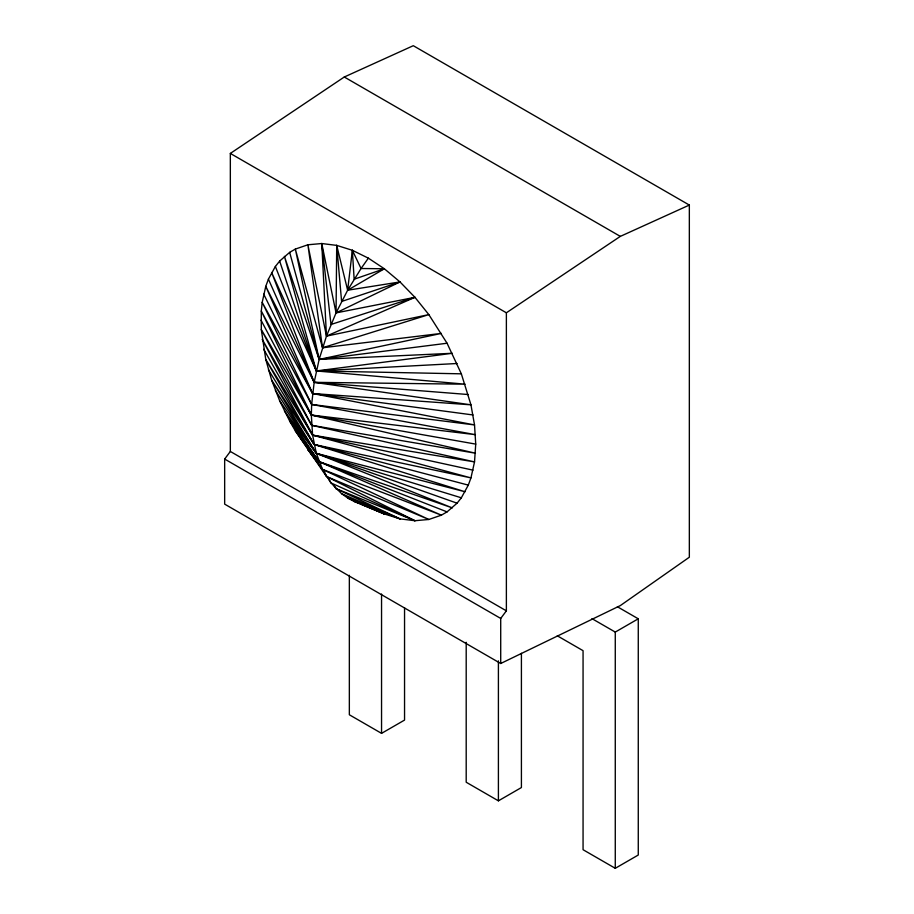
<?xml version="1.0" encoding="UTF-8"?>
<svg xmlns="http://www.w3.org/2000/svg" width="914" height="914" viewBox="0 0 914 914"><rect width="100%" height="100%" fill="white"/><g stroke="black" fill="none" stroke-linecap="round" stroke-linejoin="round"><path stroke-width="1.37" d="M324.127 471.715L326.469 476.502L428.837 519.472L322.516 469.408L295.336 430.848L319.135 461.684L452.304 507.887L316.347 453.367L271.629 380.075L314.165 444.501L470.95 477.896L312.588 435.133L262.192 339.311L311.651 425.296L475.429 453.207L311.331 415.047L261.301 311.046L311.651 404.445L474.526 424.941L312.588 393.523L265.768 286.356L314.165 382.338L465.089 384.188L316.347 370.947L284.425 256.366L319.135 359.419L441.382 333.404L322.516 347.788L307.881 244.781L326.469 336.124L414.945 297.324L336.044 312.908L347.64 290.229L336.718 245.386L336.044 312.908L326.469 336.124L319.135 359.419L314.165 382.338L311.651 404.445L311.331 415.047L312.588 435.133L316.347 453.367L322.516 469.408L330.994 482.935L341.596 493.686L347.64 497.959L354.141 501.455L384.36 513.954L400.012 518.866L414.945 520.717L428.837 519.472L441.382 515.165L447.06 511.886L457.069 503.18L461.342 497.799L468.299 485.117L470.95 477.896L474.526 461.901L475.726 444.113L474.526 424.941L470.95 404.822L461.342 373.826L447.06 343.241L428.837 314.61L414.945 297.324L400.012 281.935L384.36 268.773L368.365 258.159L352.358 250.299L336.718 245.386L321.774 243.535L307.881 244.781L295.336 249.088L289.658 252.367L279.65 261.073L275.377 266.465L268.419 279.136L265.768 286.356L262.192 302.363L261.301 311.046L261.301 329.577L265.768 359.442L271.629 380.075L279.65 400.755L289.658 421.011L295.336 430.848L326.469 476.502L414.945 520.717L336.044 488.67L333.793 485.243M368.365 258.159L361.053 268.51L384.36 268.773L347.64 290.229L361.053 268.51L352.358 250.299L347.64 290.229L400.012 281.935L336.044 312.908L321.774 243.535L326.469 336.124L428.837 314.61L322.516 347.788L295.336 249.088L319.135 359.419L452.304 353.295L316.347 370.947L271.629 272.486L314.165 382.338L470.95 404.822L312.588 393.523L262.192 302.363L311.651 404.445L475.429 434.676L311.331 415.047L261.301 329.577L311.651 425.296L474.526 461.901L312.588 435.133L265.768 359.442L314.165 444.501L465.089 491.766L316.347 453.367L284.425 410.957L319.135 461.684L441.382 515.165L322.516 469.408L307.881 449.642L313.959 457.206M224.661 459.057L230.339 451.459L230.339 153.426L344.281 77.005L413.288 45.7L689.339 205.067L689.339 557.22L620.32 605.594L500.712 663.495L224.661 504.128L224.661 459.057L500.712 618.435L500.712 663.495M500.712 618.435L506.379 610.838L506.379 312.794L620.32 236.383L689.339 205.067M349.342 575.317L349.342 714.771L381.549 733.359L404.548 720.083L404.548 607.776M591.952 618.629L615.271 632.077L638.269 618.801L638.269 855.024L615.271 868.3L583.063 849.712L583.063 650.677L557.3 635.801M466.197 642.291L466.197 782.235L498.404 800.835L521.414 787.548L521.414 653.316M384.36 268.773L354.141 279.216L352.358 250.299M400.012 281.935L341.596 301.471L336.718 245.386M414.945 297.324L330.994 324.481L321.774 243.535M447.06 343.241L319.135 359.419L289.658 252.367M457.069 363.509L316.347 370.947L275.377 266.465M461.342 373.826L316.347 370.947L279.65 261.073M468.299 394.54L314.165 382.338L268.419 279.136M473.029 414.967L312.588 393.523L263.689 294.114M475.726 444.113L311.331 415.047L261.004 320.14M473.029 470.15L312.588 435.133L263.689 349.285M354.141 501.455L363.486 504.825M468.299 485.117L314.165 444.501L268.419 369.724M461.342 497.799L316.347 453.367L279.65 400.755M457.069 503.18L316.347 453.367L275.377 390.438M447.06 511.886L319.135 461.684L289.658 421.011M336.044 488.67L400.012 518.866L347.64 497.959L384.36 513.954L376.979 510.332M361.053 504.174L384.36 513.954M341.596 493.686L400.012 518.866M414.945 520.717L330.994 482.935L328.16 478.011M344.281 77.005L620.32 236.383M230.339 153.426L506.379 312.794M617.407 606.759L638.269 618.801M230.339 451.459L506.379 610.838M615.271 632.077L615.271 868.3M498.404 660.879L498.404 800.835M381.549 594.043L381.549 733.359"/></g></svg>
